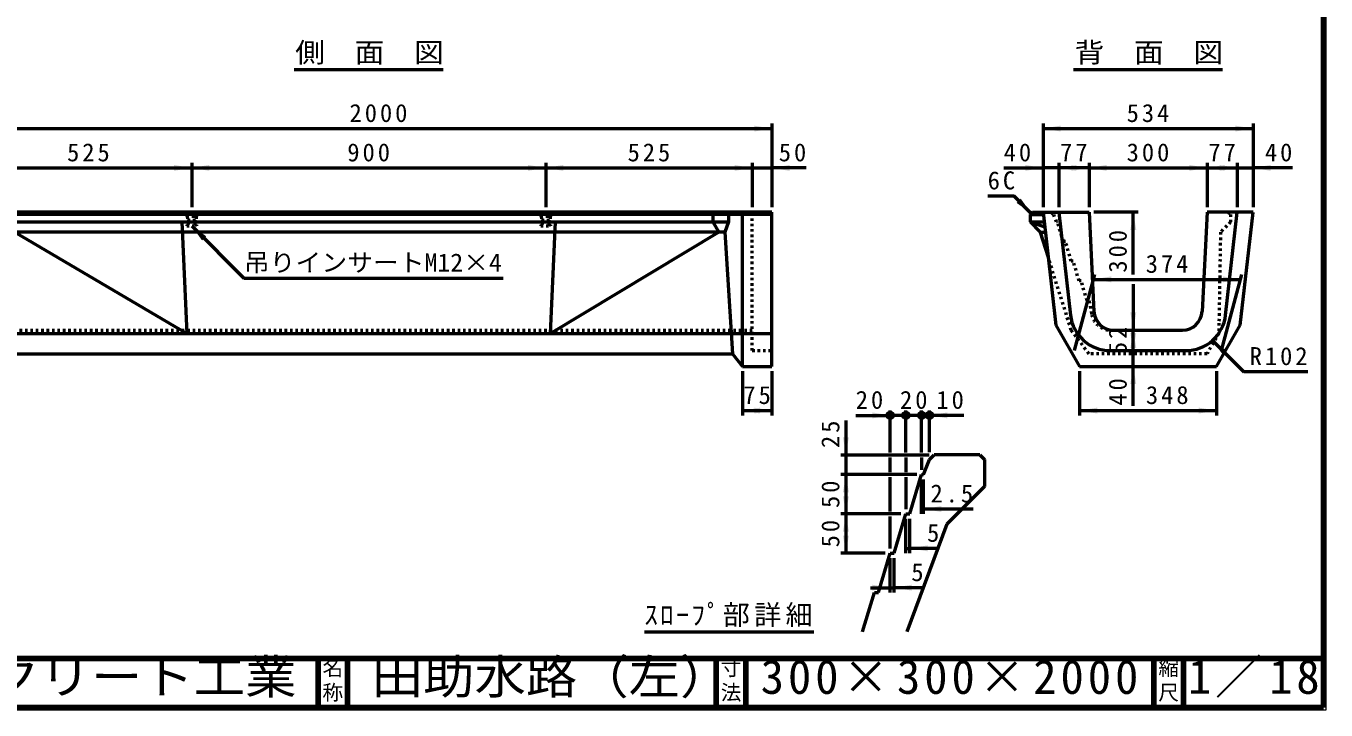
# Model space of a CAD drawing. Units: millimetres, scale not verified. Extents: x 100 to 4105, y 100 to 2870.
# Drawn here: x 1461 to 4105, y 100 to 1491 of the extents above; entities that cross this region are included whole.
import ezdxf
from ezdxf.enums import TextEntityAlignment as Align

# ---------------------------------------------------------------- set-up
doc = ezdxf.new("R2010")
doc.units = ezdxf.units.MM
doc.header["$LTSCALE"] = 5
doc.linetypes.add('USER1', pattern=[2.2, 1, -1.2])
doc.layers.add('V-nasSTD', color=7, linetype='Continuous', lineweight=50)
doc.styles.add('ＭＳ ゴシック', font='')
doc.styles.get('ＭＳ ゴシック').set_extended_font_data('MS Gothic')

msp = doc.modelspace()

# ---------------------------------------------------------------- hatches: boundary and pattern name
at = {"layer": 'V-nasSTD'}
for points in [[(2942.008, 1276.589), (2978.008, 1282.589), (2942.008, 1288.589)], [(3565.442, 1288.589), (3529.442, 1282.589), (3565.442, 1276.589)], [(3920.642, 1276.589), (3956.642, 1282.589), (3920.642, 1288.589)], [(1762.008, 1196.589), (1798.008, 1202.589), (1762.008, 1208.589)], [(1834.008, 1208.589), (1798.008, 1202.589), (1834.008, 1196.589)], [(2482.008, 1196.589), (2518.008, 1202.589), (2482.008, 1208.589)], [(2554.008, 1208.589), (2518.008, 1202.589), (2554.008, 1196.589)], [(2902.008, 1196.589), (2938.008, 1202.589), (2902.008, 1208.589)], [(3014.008, 1196.589), (2978.008, 1202.589), (3014.008, 1208.589)], [(3493.442, 1196.589), (3529.442, 1202.589), (3493.442, 1208.589)], [(3597.442, 1208.589), (3561.442, 1202.589), (3597.442, 1196.589)], [(3587.042, 1196.589), (3623.042, 1202.589), (3587.042, 1208.589)], [(3659.042, 1208.589), (3623.042, 1202.589), (3659.042, 1196.589)], [(3827.042, 1196.589), (3863.042, 1202.589), (3827.042, 1208.589)], [(3899.042, 1196.589), (3863.042, 1202.589), (3899.042, 1208.589)], [(3888.642, 1208.589), (3924.642, 1202.589), (3888.642, 1196.589)], [(3992.642, 1196.589), (3956.642, 1202.589), (3992.642, 1208.589)], [(3475.744, 1131.402), (3505.442, 1110.189), (3484.229, 1139.887)], [(3719.042, 1076.589), (3713.042, 1112.589), (3707.042, 1076.589)], [(1827.706, 1063.376), (1798.008, 1084.589), (1819.221, 1054.89)], [(3668.265, 981.878), (3632.265, 975.878), (3668.265, 969.878)], [(3895.465, 969.878), (3931.465, 975.878), (3895.465, 981.878)], [(3707.042, 908.589), (3713.042, 872.589), (3719.042, 908.589)], [(3719.042, 836.589), (3713.042, 872.589), (3707.042, 836.589)], [(3707.042, 866.989), (3713.042, 830.989), (3719.042, 866.989)], [(3874.539, 851.314), (3904.238, 830.101), (3899.995, 825.858), (3895.752, 821.616)], [(3719.042, 762.989), (3713.042, 798.989), (3707.042, 762.989)], [(2954.008, 714.989), (2918.008, 708.989), (2954.008, 702.989)], [(2942.008, 702.989), (2978.008, 708.989), (2942.008, 714.989)], [(3639.842, 714.989), (3603.842, 708.989), (3639.842, 702.989)], [(3846.242, 714.989), (3882.242, 708.989), (3846.242, 702.989)], [(3182.569, 705.204), (3218.569, 699.204), (3182.569, 693.204)], [(3334.569, 705.204), (3298.569, 699.204), (3334.569, 693.204)], [(3122.569, 654.804), (3128.569, 618.804), (3134.569, 654.804)], [(3134.569, 542.804), (3128.569, 578.804), (3122.569, 542.804)], [(3122.569, 534.804), (3128.569, 498.804), (3134.569, 534.804)], [(3322.569, 514.804), (3286.569, 508.804), (3322.569, 502.804)], [(3134.569, 462.804), (3128.569, 498.804), (3122.569, 462.804)], [(3122.569, 454.804), (3128.569, 418.804), (3134.569, 454.804)], [(3294.569, 434.804), (3258.569, 428.804), (3294.569, 422.804)], [(3182.569, 354.804), (3218.569, 348.804), (3182.569, 342.804)], [(3262.569, 354.804), (3226.569, 348.804), (3262.569, 342.804)]]:
    msp.add_hatch(color=256, dxfattribs=at).paths.add_polyline_path(points)

# ---------------------------------------------------------------- linework, layer by layer
at = {"layer": 'V-nasSTD', "lineweight": 100}
for p, q in [((4100, 105), (4100, 2865)), ((105, 205), (4100, 205)), ((2055, 205), (2055, 105)), ((2115, 205), (2115, 105)), ((2865, 205), (2865, 105)), ((2925, 205), (2925, 105)), ((3755, 205), (3755, 105)), ((3755, 205), (3755, 105)), ((3815, 205), (3815, 105)), ((105, 105), (4100, 105))]:
    msp.add_line(p, q, dxfattribs=at)
at = {"layer": 'V-nasSTD'}
for p, q in [((2006.508, 1402.589), (2309.508, 1402.589)), ((3591.542, 1402.589), (3894.542, 1402.589)), ((1378.008, 1282.589), (2978.008, 1282.589)), ((2978.008, 1292.589), (2978.008, 1122.589)), ((3529.442, 1292.589), (3529.442, 1122.589)), ((3529.442, 1282.589), (3956.642, 1282.589)), ((3956.642, 1292.589), (3956.642, 1122.589)), ((1378.008, 1202.589), (1798.008, 1202.589)), ((1798.008, 1212.589), (1798.008, 1122.589)), ((1798.008, 1202.589), (2518.008, 1202.589)), ((2518.008, 1212.589), (2518.008, 1122.589)), ((2518.008, 1202.589), (2938.008, 1202.589)), ((2938.008, 1212.589), (2938.008, 1122.589)), ((2938.008, 1202.589), (2978.008, 1202.589)), ((3048.008, 1202.589), (2978.008, 1202.589)), ((3449.442, 1202.589), (3529.442, 1202.589)), ((3561.442, 1202.589), (3529.442, 1202.589)), ((3561.442, 1212.589), (3561.442, 1122.589)), ((3623.042, 1202.589), (3561.442, 1202.589)), ((3623.042, 1212.589), (3623.042, 1122.589)), ((3623.042, 1202.589), (3863.042, 1202.589)), ((3863.042, 1212.589), (3863.042, 1122.589)), ((3863.042, 1202.589), (3924.642, 1202.589)), ((3924.642, 1212.589), (3924.642, 1122.589)), ((3924.642, 1202.589), (3956.642, 1202.589)), ((4036.642, 1202.589), (3956.642, 1202.589)), ((3416.887, 1145.544), (3470.087, 1145.544)), ((3505.442, 1110.189), (3470.087, 1145.544)), ((2978.008, 1112.589), (1338.008, 1112.589)), ((2858.008, 1112.589), (2858.008, 1092.589)), ((2890.008, 1112.589), (2890.008, 1092.589)), ((2918.008, 798.989), (2918.008, 1112.589)), ((2978.008, 798.989), (2978.008, 1112.589)), ((3507.842, 1112.589), (3503.042, 1107.789)), ((3507.842, 1112.589), (3623.042, 1112.589)), ((3529.442, 1112.589), (3555.579, 882.583)), ((3561.442, 1112.589), (3585.216, 903.375)), ((3623.042, 1112.589), (3633.142, 910.591)), ((3723.042, 1112.589), (3633.042, 1112.589)), ((3713.042, 985.878), (3713.042, 1112.589)), ((3863.042, 1112.589), (3852.942, 910.591)), ((3956.642, 1112.589), (3863.042, 1112.589)), ((3900.868, 903.375), (3924.642, 1112.589)), ((3930.505, 882.583), (3956.642, 1112.589)), ((2978.008, 1107.789), (1338.008, 1107.789)), ((1382.008, 1092.589), (2890.008, 1092.589)), ((1778.008, 1092.589), (1788.008, 865.967)), ((1798.008, 1084.589), (1904.074, 978.523)), ((2528.008, 865.967), (2538.008, 1092.589)), ((2858.008, 1092.589), (2870.008, 1071.911)), ((2890.008, 1092.589), (2882.008, 1071.911)), ((3503.042, 1107.789), (3503.042, 1092.589)), ((3503.042, 1107.789), (3529.988, 1107.789)), ((3503.042, 1092.589), (3523.72, 1071.911)), ((3503.042, 1092.589), (3531.715, 1092.589)), ((3503.042, 1092.589), (3532.811, 1082.944)), ((2882.008, 1071.911), (1390.008, 1071.911)), ((1438.008, 1071.911), (1788.008, 865.967)), ((2870.008, 1071.911), (2528.008, 865.967)), ((2882.008, 1071.911), (2898.008, 824.589)), ((3523.72, 1071.911), (3534.065, 1071.911)), ((3523.72, 1071.911), (3539.826, 1021.215)), ((1904.074, 978.523), (2431.574, 978.523)), ((3593.442, 830.989), (3634.853, 985.537)), ((3892.642, 830.989), (3934.053, 985.537)), ((3632.265, 975.878), (3931.465, 975.878)), ((3713.042, 965.878), (3713.042, 872.589)), ((3555.579, 882.583), (3603.842, 798.989)), ((3673.092, 872.589), (3812.992, 872.589)), ((3713.042, 830.989), (3713.042, 872.589)), ((3882.242, 798.989), (3930.505, 882.583)), ((1386.008, 865.967), (2978.008, 865.967)), ((3874.135, 851.719), (3937.774, 788.079)), ((1386.008, 824.589), (2898.008, 824.589)), ((2898.008, 824.589), (2918.008, 798.989)), ((3666.295, 830.989), (3819.79, 830.989)), ((3713.042, 798.989), (3713.042, 830.989)), ((2918.008, 798.989), (2978.008, 798.989)), ((3603.842, 798.989), (3882.242, 798.989)), ((3713.042, 718.989), (3713.042, 798.989)), ((2918.008, 788.989), (2918.008, 698.989)), ((2978.008, 788.989), (2978.008, 698.989)), ((3603.842, 788.989), (3603.842, 698.989)), ((3882.242, 788.989), (3882.242, 698.989)), ((4067.774, 788.079), (3937.774, 788.079)), ((2918.008, 708.989), (2978.008, 708.989)), ((3128.569, 688.804), (3128.569, 618.804)), ((3148.569, 699.204), (3218.569, 699.204)), ((3218.569, 623.804), (3218.569, 709.204)), ((3250.569, 699.204), (3218.569, 699.204)), ((3250.569, 623.804), (3250.569, 709.204)), ((3282.569, 699.204), (3250.569, 699.204)), ((3282.569, 623.804), (3282.569, 709.204)), ((3298.569, 699.204), (3282.569, 699.204)), ((3298.569, 624.204), (3298.569, 709.204)), ((3368.569, 699.204), (3298.569, 699.204)), ((3603.842, 708.989), (3882.242, 708.989)), ((3118.569, 618.804), (3298.169, 618.804)), ((3128.569, 618.804), (3128.569, 578.804)), ((3218.569, 583.804), (3218.569, 613.804)), ((3250.569, 613.804), (3250.569, 583.804)), ((3282.569, 613.804), (3282.569, 588.804)), ((3286.569, 578.804), (3298.569, 609.204)), ((3298.569, 609.204), (3308.169, 618.804)), ((3400.969, 618.804), (3308.169, 618.804)), ((3400.969, 618.804), (3410.569, 609.204)), ((3410.569, 609.204), (3410.569, 554.804)), ((3272.569, 578.804), (3118.569, 578.804)), ((3128.569, 578.804), (3128.569, 498.804)), ((3218.569, 503.804), (3218.569, 573.804)), ((3250.569, 573.804), (3250.569, 508.804)), ((3258.569, 498.804), (3282.569, 578.804)), ((3282.569, 578.804), (3286.569, 578.804)), ((3282.569, 498.804), (3282.569, 568.804)), ((3286.569, 498.804), (3286.569, 568.804)), ((3410.569, 554.804), (3333.769, 478.004)), ((3282.569, 508.804), (3286.569, 508.804)), ((3387.569, 508.804), (3286.569, 508.804)), ((3240.569, 498.804), (3118.569, 498.804)), ((3128.569, 498.804), (3128.569, 418.804)), ((3218.569, 428.804), (3218.569, 493.804)), ((3226.569, 418.804), (3250.569, 498.804)), ((3250.569, 498.804), (3258.569, 498.804)), ((3250.569, 418.804), (3250.569, 488.804)), ((3333.769, 478.004), (3252.272, 258.804)), ((3258.569, 418.804), (3258.569, 488.804)), ((3250.569, 428.804), (3258.569, 428.804)), ((3318.569, 428.804), (3258.569, 428.804)), ((3208.569, 418.804), (3118.569, 418.804)), ((3194.569, 338.804), (3218.569, 418.804)), ((3218.569, 418.804), (3226.569, 418.804)), ((3218.569, 338.804), (3218.569, 408.804)), ((3226.569, 338.804), (3226.569, 408.804)), ((3178.569, 348.804), (3218.569, 348.804)), ((3218.569, 348.804), (3226.569, 348.804)), ((3286.569, 348.804), (3226.569, 348.804)), ((3162.569, 258.804), (3186.569, 338.804)), ((3186.569, 338.804), (3194.569, 338.804)), ((2718.688, 258.804), (3063.188, 258.804))]:
    msp.add_line(p, q, dxfattribs=at)
at = {"layer": 'V-nasSTD', "linetype": 'USER1'}
for p, q in [((1789.608, 1112.589), (1788.608, 1105.389)), ((1806.408, 1112.589), (1807.408, 1105.389)), ((2509.608, 1112.589), (2508.608, 1105.389)), ((2526.408, 1112.589), (2527.408, 1105.389)), ((2938.008, 830.989), (2938.008, 1112.589)), ((3551.042, 1107.789), (3546.242, 1112.589)), ((3906.242, 1112.589), (3911.042, 1107.789)), ((1787.408, 1105.389), (1808.608, 1105.389)), ((1787.408, 1105.389), (1787.408, 1104.189)), ((1787.408, 1104.189), (1808.608, 1104.189)), ((1788.008, 1086.989), (1788.008, 1084.589)), ((1788.008, 1086.989), (1789.63, 1086.989)), ((1788.008, 1084.589), (1808.008, 1084.589)), ((1788.608, 1104.189), (1789.608, 1096.589)), ((1789.608, 1096.589), (1806.408, 1096.589)), ((1790.723, 1087.347), (1790.346, 1087.158)), ((1791.608, 1096.589), (1791.608, 1088.778)), ((1804.408, 1096.589), (1804.408, 1088.778)), ((1805.292, 1087.347), (1805.67, 1087.158)), ((1806.386, 1086.989), (1808.008, 1086.989)), ((1807.408, 1104.189), (1806.408, 1096.589)), ((1808.008, 1086.989), (1808.008, 1084.589)), ((1808.608, 1105.389), (1808.608, 1104.189)), ((2507.408, 1105.389), (2528.608, 1105.389)), ((2507.408, 1105.389), (2507.408, 1104.189)), ((2507.408, 1104.189), (2528.608, 1104.189)), ((2508.008, 1086.989), (2508.008, 1084.589)), ((2508.008, 1086.989), (2509.63, 1086.989)), ((2508.008, 1084.589), (2528.008, 1084.589)), ((2508.608, 1104.189), (2509.608, 1096.589)), ((2509.608, 1096.589), (2526.408, 1096.589)), ((2510.723, 1087.347), (2510.346, 1087.158)), ((2511.608, 1096.589), (2511.608, 1088.778)), ((2524.408, 1096.589), (2524.408, 1088.778)), ((2525.292, 1087.347), (2525.67, 1087.158)), ((2526.386, 1086.989), (2528.008, 1086.989)), ((2527.408, 1104.189), (2526.408, 1096.589)), ((2528.008, 1086.989), (2528.008, 1084.589)), ((2528.608, 1105.389), (2528.608, 1104.189)), ((3557.042, 1092.589), (3551.042, 1107.789)), ((3559.042, 1092.589), (3557.042, 1092.589)), ((3571.042, 1052.589), (3559.042, 1092.589)), ((3911.042, 1092.589), (3890.364, 1071.911)), ((3911.042, 1107.789), (3911.042, 1092.589)), ((3890.364, 1071.911), (3887.262, 886.991)), ((3575.042, 1052.589), (3571.042, 1052.589)), ((3587.042, 1012.589), (3575.042, 1052.589)), ((3587.042, 872.589), (3539.826, 1021.215)), ((3591.042, 1012.589), (3587.042, 1012.589)), ((3603.042, 972.589), (3591.042, 1012.589)), ((3607.042, 972.589), (3603.042, 972.589)), ((3619.042, 932.589), (3607.042, 972.589)), ((3623.042, 932.589), (3619.042, 932.589)), ((3623.042, 932.589), (3628.611, 904.744)), ((1338.008, 872.589), (2938.008, 872.589)), ((3623.042, 824.589), (3587.042, 872.589)), ((3667.834, 872.589), (3673.092, 872.589)), ((3887.262, 886.991), (3886.909, 865.927)), ((3886.909, 865.927), (3863.042, 824.589)), ((2938.008, 830.989), (2978.008, 830.989)), ((3863.042, 824.589), (3623.042, 824.589))]:
    msp.add_line(p, q, dxfattribs=at)
at = {"layer": 'V-nasSTD', "lineweight": 13}
msp.add_lwpolyline([(100, 100), (100, 2870), (4105, 2870), (4105, 100)], close=True, dxfattribs=at)
at = {"layer": 'V-nasSTD'}
for centre in [(3218.569, 699.204), (3250.569, 699.204), (3282.569, 699.204), (3298.569, 699.204)]:
    msp.add_circle(centre, 6.4, dxfattribs=at)
at = {"layer": 'V-nasSTD', "linetype": 'USER1'}
for centre, radius, start, end in [((1789.63, 1088.589), 1.6, 270, 296.56505), ((1790.008, 1088.778), 1.6, 296.56505, 0), ((1806.008, 1088.778), 1.6, 180, 243.43495), ((1806.386, 1088.589), 1.6, 243.43495, 270), ((2509.63, 1088.589), 1.6, 270, 296.56505), ((2510.008, 1088.778), 1.6, 296.56505, 0), ((2526.008, 1088.778), 1.6, 180, 243.43495), ((2526.386, 1088.589), 1.6, 243.43495, 270), ((3667.834, 912.589), 40, 191.30993, 270)]:
    msp.add_arc(centre, radius, start, end, dxfattribs=at)
at = {"layer": 'V-nasSTD'}
for centre, radius, start, end in [((3666.295, 912.589), 81.6, 186.48307, 270), ((3673.092, 912.589), 40, 182.8624, 270), ((3812.992, 912.589), 40, 270, 357.13759), ((3819.79, 912.589), 81.6, 270, 353.51693)]:
    msp.add_arc(centre, radius, start, end, dxfattribs=at)

# ---------------------------------------------------------------- texts
at = {"layer": 'V-nasSTD', "style": 'ＭＳ ゴシック'}
for s, height, width, p in [('側\u3000面\u3000図', 40.32, 1.1, (2008.508, 1457.589)), ('背\u3000面\u3000図', 40.32, 1.1, (3593.542, 1457.589)), ('吊りインサートM12×4', 36.66, 1.05, (1904.074, 1028.523)), ('株式会社船生コンクリート工業', 69.65, 1.1, (548.25, 202.55)), ('田助水路（左）', 69.65, 1.1, (2164.102, 202.47))]:
    msp.add_text(s, height=height, dxfattribs=dict(at, width=width)).set_placement(p, align=Align.TOP_LEFT)
for s, height, p in [('5', 36.66, (3293.569, 478.804)), ('5', 36.66, (3261.569, 398.804)), ('名', 30.79, (2063.982, 200.999)), ('寸', 30.79, (2873.982, 200.999)), ('縮', 30.79, (3763.982, 200.999)), ('称', 30.79, (2063.976, 151.01)), ('法', 30.79, (2873.976, 151.01)), ('尺', 30.79, (3763.976, 151.01))]:
    msp.add_text(s, height=height, dxfattribs=at).set_placement(p, align=Align.TOP_LEFT)
at = {"layer": 'V-nasSTD', "attachment_point": 1, "style": 'ＭＳ ゴシック'}
for s, insert, char_height in [('\\T1.24;2000', (2119.008, 1332.589), 36.66), ('\\T1.24;534', (3699.542, 1332.589), 36.66), ('\\T1.24;525', (1544.508, 1252.589), 36.66), ('\\T1.24;900', (2114.508, 1252.589), 36.66), ('\\T1.24;525', (2684.508, 1252.589), 36.66), ('\\T1.24;50', (2992.008, 1252.589), 36.66), ('\\T1.24;40', (3449.442, 1252.589), 36.66), ('\\T1.24;77', (3564.242, 1252.589), 36.66), ('\\T1.24;300', (3699.542, 1252.589), 36.66), ('\\T1.24;77', (3865.842, 1252.589), 36.66), ('\\T1.24;40', (3980.642, 1252.589), 36.66), ('\\T1.24;6C', (3416.887, 1195.544), 36.66), ('\\T1.24;374', (3738.365, 1025.878), 36.66), ('\\T1.24;R102', (3949.774, 838.079), 36.66), ('\\T1.24;75', (2920.008, 758.989), 36.66), ('\\T1.24;20', (3148.569, 749.204), 36.66), ('\\T1.24;20', (3238.569, 749.204), 36.66), ('\\T1.24;10', (3312.569, 749.204), 36.66), ('\\T1.24;348', (3738.742, 758.989), 36.66), ('\\T1.24;2.5', (3300.569, 558.804), 36.66), ('\\T1.16;ｽﾛｰﾌﾟ部詳細', (2718.688, 313.804), 40.32), ('\\T1.16;1／18', (3824.5, 202.582), 69.65), ('\\T1.17;300×300×2000', (2955.25, 202.47), 69.65)]:
    msp.add_mtext(s, dxfattribs=dict(at, insert=insert, char_height=char_height))
at = {"layer": 'V-nasSTD', "char_height": 36.66, "attachment_point": 1, "rotation": 90, "style": 'ＭＳ ゴシック'}
for s, insert in [('\\T1.24;300', (3663.042, 989.589)), ('\\T1.24;52', (3663.042, 823.789)), ('\\T1.24;40', (3663.042, 718.989)), ('\\T1.24;25', (3078.569, 632.804)), ('\\T1.24;50', (3078.569, 510.804)), ('\\T1.24;50', (3078.569, 430.804))]:
    msp.add_mtext(s, dxfattribs=dict(at, insert=insert))

doc.saveas('drawing.dxf')
